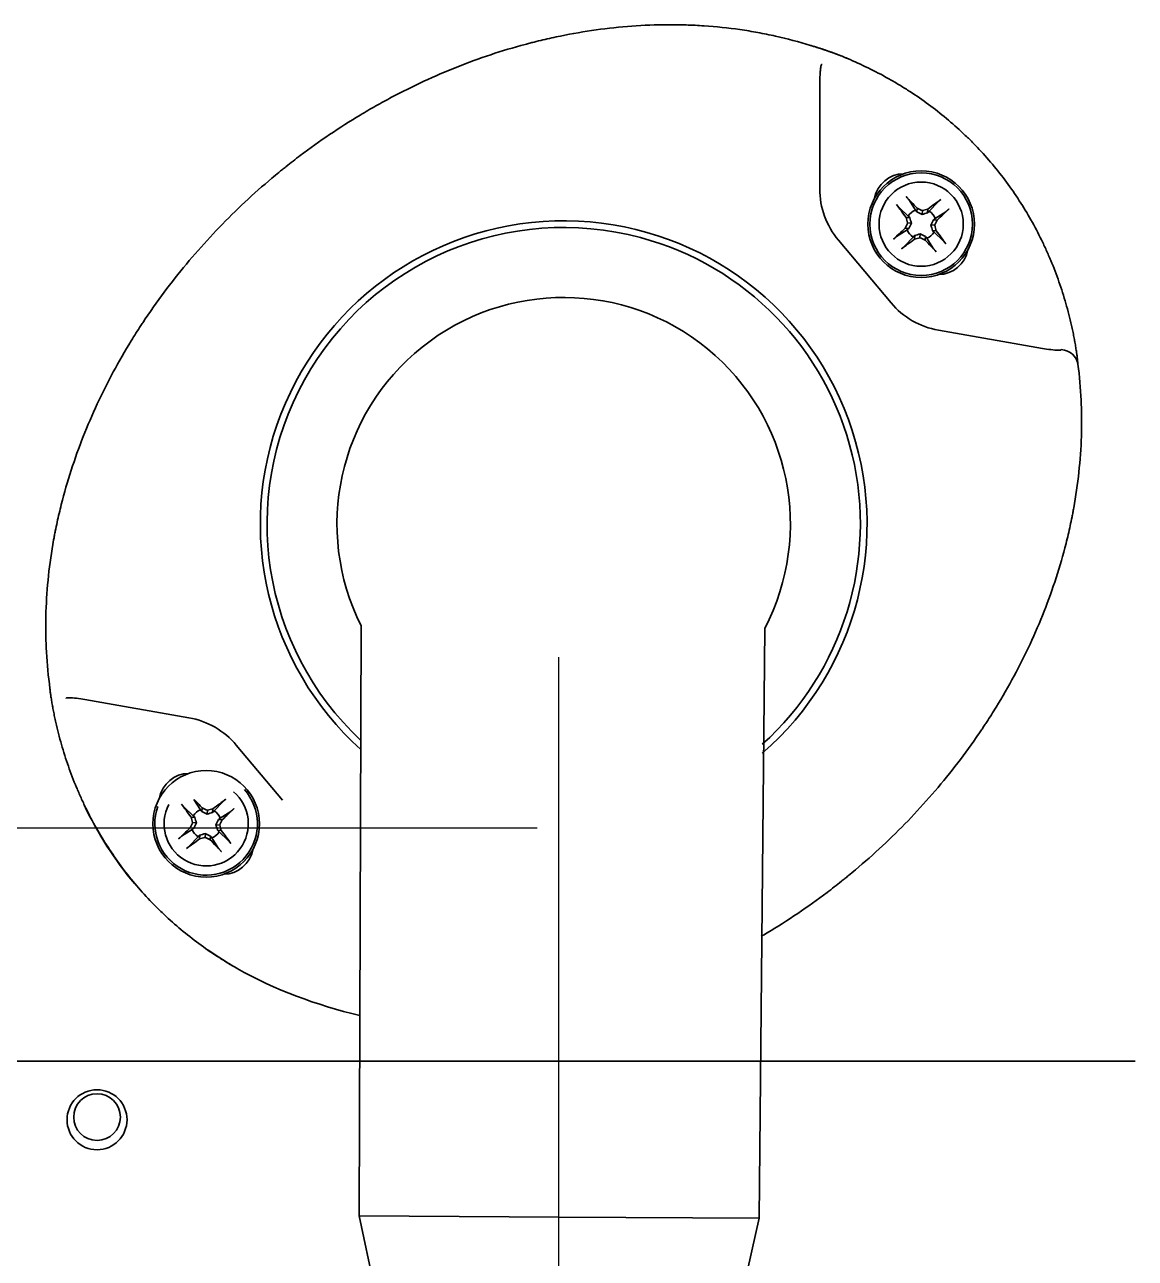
# Model space of a CAD drawing. Header units: inches. Extents: x 786 to 5755, y -850 to 3635.
# Drawn here: x 1516.9 to 1600.2, y 1298 to 1390.6 of the extents above; entities that cross this region are included whole.
import ezdxf

# ---------------------------------------------------------------- set-up
doc = ezdxf.new("R2010")
doc.units = ezdxf.units.IN
doc.layers.add('1', color=7, linetype='Continuous', true_color=0xffffff)
doc.layers.add('ORTHO$15', color=7, linetype='Continuous', true_color=0xffffff)

msp = doc.modelspace()

# ---------------------------------------------------------------- linework, layer by layer
at = {"color": 6}
msp.add_line((1556.935, 1343.132), (1556.935, 1243.132), dxfattribs=at)
at = {"color": 4}
msp.add_line((1455.32, 1330.331), (1555.32, 1330.331), dxfattribs=at)
at = {"layer": '1', "color": 7, "linetype": 'Continuous', "lineweight": 35}
for p, q in [((1583.699, 1376.689), (1583.197, 1377.471)), ((1583.163, 1376.239), (1582.48, 1376.869)), ((1583.809, 1376.553), (1583.832, 1376.818)), ((1584.195, 1376.359), (1584.22, 1376.644)), ((1584.61, 1376.483), (1584.633, 1376.748)), ((1584.742, 1376.598), (1585.372, 1377.281)), ((1585.192, 1376.061), (1585.974, 1376.564)), ((1583.278, 1376.107), (1583.012, 1376.13)), ((1583.401, 1375.693), (1583.116, 1375.717)), ((1584.862, 1375.565), (1585.147, 1375.54)), ((1585.056, 1375.952), (1585.321, 1375.928)), ((1583.071, 1375.196), (1582.289, 1374.694)), ((1583.521, 1374.66), (1582.891, 1373.977)), ((1583.207, 1375.306), (1582.942, 1375.329)), ((1583.653, 1374.775), (1583.63, 1374.509)), ((1584.068, 1374.899), (1584.043, 1374.614)), ((1584.455, 1374.704), (1584.431, 1374.439)), ((1584.986, 1375.15), (1585.251, 1375.127)), ((1585.1, 1375.019), (1585.784, 1374.388)), ((1584.564, 1374.569), (1585.067, 1373.786)), ((1530.076, 1331.694), (1529.584, 1332.459)), ((1531.119, 1331.602), (1531.749, 1332.286)), ((1529.54, 1331.244), (1528.857, 1331.874)), ((1529.654, 1331.112), (1529.389, 1331.135)), ((1530.186, 1331.558), (1530.209, 1331.823)), ((1530.572, 1331.364), (1530.597, 1331.649)), ((1530.987, 1331.488), (1531.01, 1331.753)), ((1531.569, 1331.066), (1532.351, 1331.569)), ((1529.448, 1330.201), (1528.666, 1329.699)), ((1529.584, 1330.311), (1529.319, 1330.334)), ((1529.778, 1330.697), (1529.493, 1330.722)), ((1531.239, 1330.57), (1531.524, 1330.545)), ((1531.433, 1330.957), (1531.698, 1330.933)), ((1529.898, 1329.665), (1529.268, 1328.982)), ((1530.03, 1329.779), (1530.007, 1329.514)), ((1530.445, 1329.903), (1530.42, 1329.618)), ((1530.831, 1329.709), (1530.808, 1329.444)), ((1530.941, 1329.573), (1531.444, 1328.791)), ((1531.363, 1330.155), (1531.628, 1330.132)), ((1531.477, 1330.023), (1532.16, 1329.393)), ((1488.62, 1312.831), (1600.193, 1312.831))]:
    msp.add_line(p, q, dxfattribs=at)
for centre, radius in [((1584.132, 1375.629), 4), ((1584.132, 1375.629), 3.85), ((1584.132, 1375.629), 3.16), ((1522.32, 1308.431), 2.25), ((1522.32, 1308.631), 1.75)]:
    msp.add_circle(centre, radius, dxfattribs=at)
for centre, radius, start, end in [((1584.132, 1375.629), 1.145, 112.20111, 147.79889), ((1584.132, 1375.629), 1.145, 22.20111, 57.79889), ((1584.132, 1375.629), 1.145, 202.20111, 237.79889), ((1584.132, 1375.629), 1.145, 292.20111, 327.79889), ((1530.508, 1330.634), 3.85, 160.25687, 41.74375), ((1530.508, 1330.634), 3.16, 152.48312, 49.5175), ((1530.508, 1330.634), 1.145, 112.20111, 147.79889), ((1530.508, 1330.634), 1.145, 22.20111, 57.79889), ((1530.508, 1330.634), 1.145, 202.20111, 237.79889), ((1530.508, 1330.634), 1.145, 292.20111, 327.79889)]:
    msp.add_arc(centre, radius, start, end, dxfattribs=at)
for centre, major_axis, ratio, start_param, end_param in [((1584.356, 1375.823), (2.446, -2.814), 0.072244, 1.868738, 2.24146), ((1583.945, 1375.859), (2.897, 2.346), 0.072244, 0.900133, 1.272854), ((1583.901, 1375.442), (-2.346, 2.897), 0.072244, 0.900133, 1.272854), ((1584.39, 1376.183), (3.344, -1.559), 0.094201, 1.665412, 1.782277), ((1583.973, 1376.219), (3.563, 0.955), 0.094201, 1.359315, 1.476181), ((1584.326, 1375.405), (-2.814, -2.446), 0.072244, 1.868738, 2.24146), ((1583.577, 1375.887), (1.559, 3.344), 0.094201, 1.665412, 1.782277), ((1583.541, 1375.47), (-0.955, 3.563), 0.094201, 1.359315, 1.476181), ((1584.686, 1375.37), (-1.559, -3.344), 0.094201, 1.665412, 1.782277), ((1584.722, 1375.787), (0.955, -3.563), 0.094201, 1.359315, 1.476181), ((1583.937, 1375.853), (2.814, 2.446), 0.072244, 1.868738, 2.24146), ((1584.29, 1375.038), (-3.563, -0.955), 0.094201, 1.359315, 1.476181), ((1583.873, 1375.074), (-3.344, 1.559), 0.094201, 1.665412, 1.782277), ((1584.362, 1375.815), (2.346, -2.897), 0.072244, 0.900133, 1.272854), ((1584.318, 1375.398), (-2.897, -2.346), 0.072244, 0.900133, 1.272854), ((1583.908, 1375.434), (-2.446, 2.814), 0.072244, 1.868738, 2.24146), ((1530.278, 1330.447), (-2.346, 2.897), 0.072244, 0.900133, 1.272854), ((1530.732, 1330.828), (2.446, -2.814), 0.072244, 1.868738, 2.127366), ((1530.322, 1330.864), (2.897, 2.346), 0.072244, 0.900133, 1.272854), ((1529.918, 1330.475), (-0.955, 3.563), 0.094201, 1.359315, 1.476181), ((1530.767, 1331.188), (3.344, -1.559), 0.094201, 1.665412, 1.782277), ((1530.35, 1331.224), (3.563, 0.955), 0.094201, 1.359315, 1.476181), ((1530.703, 1330.41), (-2.814, -2.446), 0.072244, 1.868738, 2.24146), ((1530.314, 1330.857), (2.814, 2.446), 0.072244, 1.868738, 2.24146), ((1529.954, 1330.892), (1.559, 3.344), 0.094201, 1.665412, 1.782277), ((1531.063, 1330.375), (-1.559, -3.344), 0.094201, 1.665412, 1.782277), ((1531.099, 1330.792), (0.955, -3.563), 0.094201, 1.359315, 1.476181), ((1530.695, 1330.403), (-2.897, -2.346), 0.072244, 0.900133, 1.272854), ((1530.667, 1330.043), (-3.563, -0.955), 0.094201, 1.359315, 1.476181), ((1530.25, 1330.079), (-3.344, 1.559), 0.094201, 1.665412, 1.782277), ((1530.285, 1330.439), (-2.446, 2.814), 0.072244, 1.868738, 2.24146), ((1530.739, 1330.82), (2.346, -2.897), 0.072244, 0.900133, 1.272854)]:
    msp.add_ellipse(centre, major_axis=major_axis, ratio=ratio, start_param=start_param, end_param=end_param, dxfattribs=at)
for points, knots in [([(1582.995, 1377.71), (1583.003, 1377.702), (1583.012, 1377.692), (1583.031, 1377.673), (1583.04, 1377.662), (1583.06, 1377.64), (1583.07, 1377.628), (1583.085, 1377.611), (1583.09, 1377.605), (1583.1, 1377.594), (1583.11, 1377.582), (1583.119, 1377.571), (1583.129, 1377.56), (1583.133, 1377.554), (1583.147, 1377.538), (1583.155, 1377.528), (1583.166, 1377.513), (1583.17, 1377.509), (1583.176, 1377.5), (1583.182, 1377.491), (1583.188, 1377.484), (1583.193, 1377.477), (1583.195, 1377.474), (1583.197, 1377.471)], [0, 0, 0, 0, 0.125, 0.125, 0.25, 0.25, 0.375, 0.375, 0.4375, 0.4375, 0.5, 0.5625, 0.5625, 0.625, 0.625, 0.75, 0.75, 0.8125, 0.8125, 0.875, 0.9375, 0.9375, 1, 1, 1, 1]), ([(1585.372, 1377.281), (1585.377, 1377.286), (1585.383, 1377.292), (1585.393, 1377.302), (1585.397, 1377.305), (1585.405, 1377.313), (1585.414, 1377.321), (1585.423, 1377.329), (1585.433, 1377.338), (1585.438, 1377.343), (1585.454, 1377.356), (1585.465, 1377.366), (1585.483, 1377.38), (1585.488, 1377.385), (1585.5, 1377.395), (1585.512, 1377.404), (1585.524, 1377.414), (1585.536, 1377.423), (1585.542, 1377.428), (1585.559, 1377.441), (1585.571, 1377.45), (1585.592, 1377.467), (1585.603, 1377.474), (1585.613, 1377.481)], [0, 0, 0, 0, 0.125, 0.125, 0.1875, 0.1875, 0.25, 0.3125, 0.3125, 0.375, 0.375, 0.5, 0.5, 0.5625, 0.5625, 0.625, 0.6875, 0.6875, 0.75, 0.75, 0.875, 0.875, 1, 1, 1, 1]), ([(1582.48, 1376.869), (1582.475, 1376.874), (1582.469, 1376.88), (1582.458, 1376.891), (1582.455, 1376.894), (1582.447, 1376.903), (1582.439, 1376.911), (1582.431, 1376.921), (1582.422, 1376.93), (1582.418, 1376.936), (1582.404, 1376.951), (1582.395, 1376.962), (1582.38, 1376.98), (1582.375, 1376.986), (1582.366, 1376.997), (1582.356, 1377.009), (1582.347, 1377.021), (1582.337, 1377.033), (1582.333, 1377.039), (1582.319, 1377.056), (1582.31, 1377.068), (1582.294, 1377.09), (1582.286, 1377.1), (1582.279, 1377.11)], [0, 0, 0, 0, 0.125, 0.125, 0.1875, 0.1875, 0.25, 0.3125, 0.3125, 0.375, 0.375, 0.5, 0.5, 0.5625, 0.5625, 0.625, 0.6875, 0.6875, 0.75, 0.75, 0.875, 0.875, 1, 1, 1, 1]), ([(1584.195, 1376.359), (1584.129, 1376.391), (1584.063, 1376.424), (1583.935, 1376.489), (1583.871, 1376.521), (1583.809, 1376.553)], [0, 0, 0, 0, 0.5, 0.5, 1, 1, 1, 1]), ([(1584.61, 1376.483), (1584.543, 1376.462), (1584.475, 1376.441), (1584.337, 1376.4), (1584.267, 1376.379), (1584.195, 1376.359)], [0, 0, 0, 0, 0.5, 0.5, 1, 1, 1, 1]), ([(1586.213, 1376.766), (1586.205, 1376.757), (1586.195, 1376.748), (1586.175, 1376.73), (1586.165, 1376.72), (1586.143, 1376.7), (1586.131, 1376.69), (1586.114, 1376.675), (1586.108, 1376.67), (1586.097, 1376.66), (1586.085, 1376.65), (1586.074, 1376.641), (1586.063, 1376.632), (1586.057, 1376.627), (1586.041, 1376.614), (1586.031, 1376.606), (1586.016, 1376.594), (1586.012, 1376.591), (1586.003, 1376.584), (1585.994, 1376.578), (1585.987, 1376.573), (1585.98, 1376.568), (1585.977, 1376.566), (1585.974, 1376.564)], [0, 0, 0, 0, 0.125, 0.125, 0.25, 0.25, 0.375, 0.375, 0.4375, 0.4375, 0.5, 0.5625, 0.5625, 0.625, 0.625, 0.75, 0.75, 0.8125, 0.8125, 0.875, 0.9375, 0.9375, 1, 1, 1, 1]), ([(1583.401, 1375.693), (1583.369, 1375.626), (1583.336, 1375.56), (1583.272, 1375.432), (1583.24, 1375.368), (1583.207, 1375.306)], [0, 0, 0, 0, 0.5, 0.5, 1, 1, 1, 1]), ([(1583.278, 1376.107), (1583.298, 1376.04), (1583.319, 1375.972), (1583.36, 1375.834), (1583.381, 1375.764), (1583.401, 1375.693)], [0, 0, 0, 0, 0.5, 0.5, 1, 1, 1, 1]), ([(1584.862, 1375.565), (1584.894, 1375.632), (1584.927, 1375.697), (1584.992, 1375.826), (1585.024, 1375.889), (1585.056, 1375.952)], [0, 0, 0, 0, 0.5, 0.5, 1, 1, 1, 1]), ([(1584.986, 1375.15), (1584.965, 1375.218), (1584.944, 1375.286), (1584.903, 1375.423), (1584.882, 1375.493), (1584.862, 1375.565)], [0, 0, 0, 0, 0.5, 0.5, 1, 1, 1, 1]), ([(1582.05, 1374.492), (1582.058, 1374.5), (1582.068, 1374.509), (1582.088, 1374.528), (1582.099, 1374.538), (1582.121, 1374.557), (1582.132, 1374.567), (1582.149, 1374.582), (1582.155, 1374.587), (1582.166, 1374.597), (1582.178, 1374.607), (1582.189, 1374.617), (1582.2, 1374.626), (1582.206, 1374.63), (1582.222, 1374.644), (1582.232, 1374.652), (1582.247, 1374.663), (1582.252, 1374.667), (1582.26, 1374.673), (1582.269, 1374.68), (1582.276, 1374.685), (1582.283, 1374.69), (1582.286, 1374.692), (1582.289, 1374.694)], [0, 0, 0, 0, 0.125, 0.125, 0.25, 0.25, 0.375, 0.375, 0.4375, 0.4375, 0.5, 0.5625, 0.5625, 0.625, 0.625, 0.75, 0.75, 0.8125, 0.8125, 0.875, 0.9375, 0.9375, 1, 1, 1, 1]), ([(1583.653, 1374.775), (1583.72, 1374.795), (1583.788, 1374.816), (1583.926, 1374.857), (1583.996, 1374.878), (1584.068, 1374.899)], [0, 0, 0, 0, 0.5, 0.5, 1, 1, 1, 1]), ([(1584.068, 1374.899), (1584.135, 1374.866), (1584.2, 1374.833), (1584.328, 1374.769), (1584.392, 1374.737), (1584.455, 1374.704)], [0, 0, 0, 0, 0.5, 0.5, 1, 1, 1, 1]), ([(1582.891, 1373.977), (1582.886, 1373.972), (1582.88, 1373.966), (1582.87, 1373.956), (1582.866, 1373.952), (1582.858, 1373.944), (1582.849, 1373.936), (1582.84, 1373.928), (1582.83, 1373.919), (1582.825, 1373.915), (1582.809, 1373.901), (1582.798, 1373.892), (1582.781, 1373.877), (1582.775, 1373.873), (1582.763, 1373.863), (1582.751, 1373.853), (1582.739, 1373.844), (1582.728, 1373.834), (1582.722, 1373.83), (1582.704, 1373.816), (1582.693, 1373.807), (1582.671, 1373.791), (1582.66, 1373.783), (1582.65, 1373.776)], [0, 0, 0, 0, 0.125, 0.125, 0.1875, 0.1875, 0.25, 0.3125, 0.3125, 0.375, 0.375, 0.5, 0.5, 0.5625, 0.5625, 0.625, 0.6875, 0.6875, 0.75, 0.75, 0.875, 0.875, 1, 1, 1, 1]), ([(1585.269, 1373.547), (1585.26, 1373.556), (1585.251, 1373.565), (1585.233, 1373.585), (1585.223, 1373.596), (1585.203, 1373.618), (1585.193, 1373.629), (1585.178, 1373.646), (1585.173, 1373.652), (1585.163, 1373.664), (1585.153, 1373.675), (1585.144, 1373.686), (1585.134, 1373.698), (1585.13, 1373.703), (1585.117, 1373.719), (1585.108, 1373.73), (1585.097, 1373.744), (1585.094, 1373.749), (1585.087, 1373.758), (1585.081, 1373.766), (1585.075, 1373.773), (1585.071, 1373.78), (1585.069, 1373.783), (1585.067, 1373.786)], [0, 0, 0, 0, 0.125, 0.125, 0.25, 0.25, 0.375, 0.375, 0.4375, 0.4375, 0.5, 0.5625, 0.5625, 0.625, 0.625, 0.75, 0.75, 0.8125, 0.8125, 0.875, 0.9375, 0.9375, 1, 1, 1, 1]), ([(1585.784, 1374.388), (1585.789, 1374.383), (1585.795, 1374.377), (1585.805, 1374.367), (1585.808, 1374.363), (1585.816, 1374.355), (1585.824, 1374.346), (1585.832, 1374.337), (1585.841, 1374.327), (1585.845, 1374.322), (1585.859, 1374.306), (1585.869, 1374.295), (1585.883, 1374.278), (1585.888, 1374.272), (1585.897, 1374.26), (1585.907, 1374.248), (1585.917, 1374.236), (1585.926, 1374.225), (1585.931, 1374.219), (1585.944, 1374.201), (1585.953, 1374.19), (1585.97, 1374.168), (1585.977, 1374.157), (1585.984, 1374.147)], [0, 0, 0, 0, 0.125, 0.125, 0.1875, 0.1875, 0.25, 0.3125, 0.3125, 0.375, 0.375, 0.5, 0.5, 0.5625, 0.5625, 0.625, 0.6875, 0.6875, 0.75, 0.75, 0.875, 0.875, 1, 1, 1, 1]), ([(1528.857, 1331.874), (1528.851, 1331.879), (1528.846, 1331.885), (1528.835, 1331.895), (1528.832, 1331.899), (1528.824, 1331.907), (1528.816, 1331.916), (1528.808, 1331.925), (1528.799, 1331.935), (1528.795, 1331.94), (1528.781, 1331.956), (1528.772, 1331.967), (1528.757, 1331.985), (1528.752, 1331.99), (1528.743, 1332.002), (1528.733, 1332.014), (1528.724, 1332.026), (1528.714, 1332.038), (1528.71, 1332.044), (1528.696, 1332.061), (1528.687, 1332.073), (1528.671, 1332.094), (1528.663, 1332.105), (1528.656, 1332.115)], [0, 0, 0, 0, 0.125, 0.125, 0.1875, 0.1875, 0.25, 0.3125, 0.3125, 0.375, 0.375, 0.5, 0.5, 0.5625, 0.5625, 0.625, 0.6875, 0.6875, 0.75, 0.75, 0.875, 0.875, 1, 1, 1, 1]), ([(1531.749, 1332.286), (1531.754, 1332.291), (1531.76, 1332.297), (1531.77, 1332.307), (1531.774, 1332.31), (1531.782, 1332.318), (1531.791, 1332.326), (1531.8, 1332.334), (1531.81, 1332.343), (1531.815, 1332.347), (1531.831, 1332.361), (1531.842, 1332.371), (1531.859, 1332.385), (1531.865, 1332.39), (1531.877, 1332.399), (1531.889, 1332.409), (1531.901, 1332.418), (1531.913, 1332.428), (1531.919, 1332.433), (1531.936, 1332.446), (1531.947, 1332.455), (1531.969, 1332.471), (1531.98, 1332.479), (1531.99, 1332.486)], [0, 0, 0, 0, 0.125, 0.125, 0.1875, 0.1875, 0.25, 0.3125, 0.3125, 0.375, 0.375, 0.5, 0.5, 0.5625, 0.5625, 0.625, 0.6875, 0.6875, 0.75, 0.75, 0.875, 0.875, 1, 1, 1, 1]), ([(1529.654, 1331.112), (1529.675, 1331.045), (1529.696, 1330.977), (1529.737, 1330.839), (1529.758, 1330.769), (1529.778, 1330.697)], [0, 0, 0, 0, 0.5, 0.5, 1, 1, 1, 1]), ([(1530.572, 1331.364), (1530.505, 1331.396), (1530.44, 1331.429), (1530.312, 1331.493), (1530.248, 1331.526), (1530.186, 1331.558)], [0, 0, 0, 0, 0.5, 0.5, 1, 1, 1, 1]), ([(1530.987, 1331.488), (1530.92, 1331.467), (1530.852, 1331.446), (1530.714, 1331.405), (1530.644, 1331.384), (1530.572, 1331.364)], [0, 0, 0, 0, 0.5, 0.5, 1, 1, 1, 1]), ([(1532.59, 1331.771), (1532.582, 1331.762), (1532.572, 1331.753), (1532.552, 1331.735), (1532.542, 1331.725), (1532.52, 1331.705), (1532.508, 1331.695), (1532.491, 1331.68), (1532.485, 1331.675), (1532.474, 1331.665), (1532.462, 1331.655), (1532.451, 1331.646), (1532.44, 1331.636), (1532.434, 1331.632), (1532.418, 1331.619), (1532.408, 1331.61), (1532.393, 1331.599), (1532.388, 1331.596), (1532.38, 1331.589), (1532.371, 1331.583), (1532.364, 1331.577), (1532.357, 1331.573), (1532.354, 1331.57), (1532.351, 1331.569)], [0, 0, 0, 0, 0.125, 0.125, 0.25, 0.25, 0.375, 0.375, 0.4375, 0.4375, 0.5, 0.5625, 0.5625, 0.625, 0.625, 0.75, 0.75, 0.8125, 0.8125, 0.875, 0.9375, 0.9375, 1, 1, 1, 1]), ([(1529.778, 1330.697), (1529.746, 1330.631), (1529.713, 1330.565), (1529.649, 1330.437), (1529.616, 1330.373), (1529.584, 1330.311)], [0, 0, 0, 0, 0.5, 0.5, 1, 1, 1, 1]), ([(1531.239, 1330.57), (1531.271, 1330.637), (1531.304, 1330.702), (1531.368, 1330.83), (1531.401, 1330.894), (1531.433, 1330.957)], [0, 0, 0, 0, 0.5, 0.5, 1, 1, 1, 1]), ([(1531.363, 1330.155), (1531.342, 1330.222), (1531.321, 1330.29), (1531.28, 1330.428), (1531.259, 1330.498), (1531.239, 1330.57)], [0, 0, 0, 0, 0.5, 0.5, 1, 1, 1, 1]), ([(1528.427, 1329.497), (1528.435, 1329.505), (1528.445, 1329.514), (1528.465, 1329.533), (1528.475, 1329.542), (1528.497, 1329.562), (1528.509, 1329.572), (1528.526, 1329.587), (1528.532, 1329.592), (1528.543, 1329.602), (1528.555, 1329.612), (1528.566, 1329.621), (1528.577, 1329.631), (1528.583, 1329.635), (1528.599, 1329.648), (1528.609, 1329.657), (1528.624, 1329.668), (1528.629, 1329.672), (1528.637, 1329.678), (1528.646, 1329.684), (1528.653, 1329.69), (1528.66, 1329.694), (1528.663, 1329.697), (1528.666, 1329.699)], [0, 0, 0, 0, 0.125, 0.125, 0.25, 0.25, 0.375, 0.375, 0.4375, 0.4375, 0.5, 0.5625, 0.5625, 0.625, 0.625, 0.75, 0.75, 0.8125, 0.8125, 0.875, 0.9375, 0.9375, 1, 1, 1, 1]), ([(1530.03, 1329.779), (1530.097, 1329.8), (1530.165, 1329.821), (1530.303, 1329.862), (1530.373, 1329.883), (1530.445, 1329.903)], [0, 0, 0, 0, 0.5, 0.5, 1, 1, 1, 1]), ([(1530.445, 1329.903), (1530.511, 1329.871), (1530.577, 1329.838), (1530.705, 1329.774), (1530.769, 1329.741), (1530.831, 1329.709)], [0, 0, 0, 0, 0.5, 0.5, 1, 1, 1, 1]), ([(1532.16, 1329.393), (1532.166, 1329.388), (1532.171, 1329.382), (1532.182, 1329.372), (1532.185, 1329.368), (1532.193, 1329.36), (1532.201, 1329.351), (1532.209, 1329.342), (1532.218, 1329.332), (1532.222, 1329.327), (1532.236, 1329.311), (1532.245, 1329.3), (1532.26, 1329.283), (1532.265, 1329.277), (1532.274, 1329.265), (1532.284, 1329.253), (1532.293, 1329.241), (1532.303, 1329.229), (1532.307, 1329.224), (1532.321, 1329.206), (1532.33, 1329.195), (1532.346, 1329.173), (1532.354, 1329.162), (1532.361, 1329.152)], [0, 0, 0, 0, 0.125, 0.125, 0.1875, 0.1875, 0.25, 0.3125, 0.3125, 0.375, 0.375, 0.5, 0.5, 0.5625, 0.5625, 0.625, 0.6875, 0.6875, 0.75, 0.75, 0.875, 0.875, 1, 1, 1, 1]), ([(1529.268, 1328.982), (1529.263, 1328.977), (1529.257, 1328.971), (1529.247, 1328.96), (1529.243, 1328.957), (1529.235, 1328.949), (1529.226, 1328.941), (1529.217, 1328.933), (1529.207, 1328.924), (1529.202, 1328.92), (1529.186, 1328.906), (1529.175, 1328.897), (1529.158, 1328.882), (1529.152, 1328.877), (1529.14, 1328.868), (1529.128, 1328.858), (1529.116, 1328.849), (1529.104, 1328.839), (1529.098, 1328.835), (1529.081, 1328.821), (1529.07, 1328.812), (1529.048, 1328.796), (1529.037, 1328.788), (1529.027, 1328.781)], [0, 0, 0, 0, 0.125, 0.125, 0.1875, 0.1875, 0.25, 0.3125, 0.3125, 0.375, 0.375, 0.5, 0.5, 0.5625, 0.5625, 0.625, 0.6875, 0.6875, 0.75, 0.75, 0.875, 0.875, 1, 1, 1, 1]), ([(1531.645, 1328.552), (1531.637, 1328.56), (1531.628, 1328.57), (1531.609, 1328.59), (1531.6, 1328.6), (1531.58, 1328.622), (1531.57, 1328.634), (1531.555, 1328.651), (1531.55, 1328.657), (1531.54, 1328.668), (1531.53, 1328.68), (1531.521, 1328.691), (1531.511, 1328.702), (1531.507, 1328.708), (1531.494, 1328.724), (1531.485, 1328.734), (1531.474, 1328.749), (1531.471, 1328.754), (1531.464, 1328.762), (1531.458, 1328.771), (1531.452, 1328.778), (1531.448, 1328.785), (1531.445, 1328.788), (1531.444, 1328.791)], [0, 0, 0, 0, 0.125, 0.125, 0.25, 0.25, 0.375, 0.375, 0.4375, 0.4375, 0.5, 0.5625, 0.5625, 0.625, 0.625, 0.75, 0.75, 0.8125, 0.8125, 0.875, 0.9375, 0.9375, 1, 1, 1, 1])]:
    msp.add_open_spline(points, degree=3, knots=knots, dxfattribs=at)
for points in [[(1583.809, 1376.553), (1583.772, 1376.598), (1583.735, 1376.644), (1583.699, 1376.689)], [(1584.742, 1376.598), (1584.698, 1376.559), (1584.654, 1376.521), (1584.61, 1376.483)], [(1583.163, 1376.239), (1583.201, 1376.195), (1583.239, 1376.151), (1583.278, 1376.107)], [(1585.056, 1375.952), (1585.101, 1375.988), (1585.146, 1376.025), (1585.192, 1376.061)], [(1583.207, 1375.306), (1583.162, 1375.269), (1583.117, 1375.233), (1583.071, 1375.196)], [(1583.521, 1374.66), (1583.565, 1374.698), (1583.609, 1374.736), (1583.653, 1374.775)], [(1584.455, 1374.704), (1584.491, 1374.659), (1584.528, 1374.614), (1584.564, 1374.569)], [(1585.1, 1375.019), (1585.062, 1375.062), (1585.024, 1375.106), (1584.986, 1375.15)], [(1529.54, 1331.244), (1529.578, 1331.2), (1529.616, 1331.156), (1529.654, 1331.112)], [(1530.186, 1331.558), (1530.149, 1331.603), (1530.112, 1331.648), (1530.076, 1331.694)], [(1531.119, 1331.602), (1531.075, 1331.564), (1531.031, 1331.526), (1530.987, 1331.488)], [(1529.584, 1330.311), (1529.539, 1330.274), (1529.494, 1330.237), (1529.448, 1330.201)], [(1531.433, 1330.957), (1531.478, 1330.993), (1531.523, 1331.03), (1531.569, 1331.066)], [(1529.898, 1329.665), (1529.942, 1329.703), (1529.986, 1329.741), (1530.03, 1329.779)], [(1530.831, 1329.709), (1530.868, 1329.664), (1530.905, 1329.619), (1530.941, 1329.573)], [(1531.477, 1330.023), (1531.439, 1330.067), (1531.401, 1330.111), (1531.363, 1330.155)]]:
    msp.add_open_spline(points, degree=3, dxfattribs=at)
at = {"layer": 'ORTHO$15', "color": 7, "linetype": 'Continuous', "lineweight": 35, "extrusion": (0, 1, 0)}
for p, q in [((1576.522, 1378.284), (1576.522, 1386.21)), ((1581.871, 1369.726), (1577.926, 1374.428)), ((1593.231, 1366.298), (1585.425, 1367.674)), ((1521.409, 1339.965), (1529.215, 1338.588)), ((1532.769, 1336.536), (1536.237, 1332.403)), ((1525.146, 1326.134), (1525.16, 1326.146))]:
    msp.add_line(p, q, dxfattribs=at)
at = {"layer": 'ORTHO$15', "color": 7, "linetype": 'Continuous', "lineweight": 35, "extrusion": (-0.252612, 0.967568, 0)}
for p, q in [((1542.136, 1345.485), (1541.987, 1301.229)), ((1571.986, 1301.036), (1572.404, 1345.291)), ((1541.987, 1301.229), (1543.685, 1293.217)), ((1541.987, 1301.229), (1556.986, 1301.132)), ((1556.986, 1301.132), (1571.986, 1301.036)), ((1570.185, 1293.047), (1571.986, 1301.036))]:
    msp.add_line(p, q, dxfattribs=at)
at = {"layer": 'ORTHO$15', "color": 7, "linetype": 'Continuous', "lineweight": 35}
for centre in [(1584.132, 1375.629), (1530.508, 1330.634)]:
    msp.add_circle(centre, 4, dxfattribs=at)
for centre, radius, start, end in [((1582.846, 1377.161), 2.25, 90.43094, 169.56906), ((1557.32, 1353.131), 22.75, 310.88175, 228.02593), ((1557.32, 1353.131), 22.25, 75, 226.86495), ((1557.32, 1353.131), 22.25, 312.02088, 75), ((1585.417, 1374.097), 2.25, 270.43094, 349.56906), ((1557.32, 1353.131), 17, 332.53712, 206.72719), ((1529.223, 1332.166), 2.25, 90.43094, 169.56906), ((1531.794, 1329.101), 2.25, 270.43094, 349.56906)]:
    msp.add_arc(centre, radius, start, end, dxfattribs=at)
at = {"layer": 'ORTHO$15', "color": 7, "linetype": 'Continuous', "lineweight": 35, "extrusion": (0, 0, -1)}
for centre, major_axis, start_param, end_param in [((1582.523, 1378.284), (5.639, 2.052), 2.792582, 3.490603), ((1586.467, 1373.583), (3, 5.197), 2.792582, 3.490603), ((1528.173, 1332.679), (3, 5.197), 5.934175, 6.632196)]:
    msp.add_ellipse(centre, major_axis=major_axis, ratio=0.999914, start_param=start_param, end_param=end_param, dxfattribs=at)
at = {"layer": 'ORTHO$15', "color": 7, "linetype": 'Continuous', "lineweight": 35}
msp.add_ellipse((1594.407, 1364.928), major_axis=(1.493, 0.145), ratio=0.873809, start_param=0.035848, end_param=1.332032, dxfattribs=at)
for points, knots in [([(1575.826, 1389.037), (1574.957, 1389.309), (1574.083, 1389.541), (1572.762, 1389.837), (1572.321, 1389.927), (1571.435, 1390.089), (1570.99, 1390.162), (1569.653, 1390.354), (1568.756, 1390.448), (1567.403, 1390.54), (1566.951, 1390.562), (1566.383, 1390.58), (1566.27, 1390.583), (1566.043, 1390.588), (1565.702, 1390.595), (1565.363, 1390.596), (1564.231, 1390.591), (1563.329, 1390.555), (1561.534, 1390.423), (1560.639, 1390.327), (1558.857, 1390.078), (1557.969, 1389.925), (1556.643, 1389.654), (1556.201, 1389.557), (1555.54, 1389.4), (1555.32, 1389.347), (1554.99, 1389.264), (1554.88, 1389.235), (1554.661, 1389.178), (1553.675, 1388.918), (1552.702, 1388.625), (1550.992, 1388.057), (1550.148, 1387.749), (1548.478, 1387.086), (1547.653, 1386.73), (1546.022, 1385.974), (1545.216, 1385.574), (1544.021, 1384.939), (1543.625, 1384.722), (1543.034, 1384.387), (1542.838, 1384.275), (1542.446, 1384.046), (1542.251, 1383.931), (1541.28, 1383.346), (1540.518, 1382.859), (1539.019, 1381.846), (1538.283, 1381.32), (1537.2, 1380.502), (1536.842, 1380.224), (1536.399, 1379.871), (1536.311, 1379.8), (1536.135, 1379.657), (1536.047, 1379.586), (1535.784, 1379.37), (1535.609, 1379.226), (1534.744, 1378.497), (1534.07, 1377.898), (1532.756, 1376.669), (1531.478, 1375.408), (1530.269, 1374.084), (1529.094, 1372.729), (1528.524, 1372.035), (1527.42, 1370.616), (1526.886, 1369.89), (1526.242, 1368.962), (1526.051, 1368.682), (1525.862, 1368.399), (1525.737, 1368.211), (1525.674, 1368.116), (1525.364, 1367.641), (1525.122, 1367.259), (1524.414, 1366.106), (1523.966, 1365.326), (1523.119, 1363.749), (1522.719, 1362.95), (1521.968, 1361.332), (1521.616, 1360.514), (1520.964, 1358.856), (1520.662, 1358.016), (1520.112, 1356.316), (1519.863, 1355.455), (1519.532, 1354.147), (1519.428, 1353.708), (1519.284, 1353.045), (1519.238, 1352.823), (1519.171, 1352.489), (1519.15, 1352.377), (1519.107, 1352.154), (1519.087, 1352.042), (1518.905, 1351.036), (1518.776, 1350.14), (1518.584, 1348.347), (1518.521, 1347.449), (1518.478, 1346.1), (1518.472, 1345.651), (1518.478, 1344.75), (1518.49, 1344.3), (1518.552, 1342.948), (1518.629, 1342.046), (1518.746, 1341.142)], [0, 0, 0, 0, 0.03125, 0.03125, 0.046875, 0.046875, 0.0625, 0.0625, 0.09375, 0.09375, 0.109375, 0.109375, 0.113281, 0.113281, 0.117188, 0.125, 0.125, 0.15625, 0.15625, 0.1875, 0.1875, 0.21875, 0.21875, 0.234375, 0.234375, 0.242188, 0.242188, 0.246094, 0.246094, 0.25, 0.28125, 0.28125, 0.3125, 0.3125, 0.34375, 0.34375, 0.375, 0.375, 0.390625, 0.390625, 0.398438, 0.398438, 0.40625, 0.40625, 0.4375, 0.4375, 0.46875, 0.46875, 0.484375, 0.484375, 0.488281, 0.488281, 0.492188, 0.492188, 0.5, 0.5, 0.53125, 0.53125, 0.5625, 0.59375, 0.59375, 0.625, 0.625, 0.65625, 0.65625, 0.664063, 0.667969, 0.667969, 0.671875, 0.671875, 0.6875, 0.6875, 0.71875, 0.71875, 0.75, 0.75, 0.78125, 0.78125, 0.8125, 0.8125, 0.84375, 0.84375, 0.859375, 0.859375, 0.867188, 0.867188, 0.871094, 0.871094, 0.875, 0.875, 0.90625, 0.90625, 0.9375, 0.9375, 0.953125, 0.953125, 0.96875, 0.96875, 1, 1, 1, 1]), ([(1575.826, 1389.037), (1575.861, 1389.027), (1575.899, 1389.016), (1575.979, 1388.993), (1576.021, 1388.981), (1576.151, 1388.942), (1576.246, 1388.913), (1576.374, 1388.873), (1576.4, 1388.865), (1576.453, 1388.848), (1576.479, 1388.84), (1576.561, 1388.814), (1576.616, 1388.796), (1576.786, 1388.74), (1576.904, 1388.7), (1577.087, 1388.637), (1577.149, 1388.615), (1577.243, 1388.581), (1577.275, 1388.57), (1577.339, 1388.547), (1577.371, 1388.535), (1577.533, 1388.476), (1577.664, 1388.428), (1577.928, 1388.327), (1578.061, 1388.275), (1578.263, 1388.194), (1578.331, 1388.166), (1578.467, 1388.111), (1578.535, 1388.083), (1578.602, 1388.054)], [0, 0, 0, 0, 0.0625, 0.0625, 0.125, 0.125, 0.25, 0.25, 0.28125, 0.28125, 0.3125, 0.3125, 0.375, 0.375, 0.5, 0.5, 0.5625, 0.5625, 0.59375, 0.59375, 0.625, 0.625, 0.75, 0.75, 0.875, 0.875, 0.9375, 0.9375, 1, 1, 1, 1]), ([(1578.602, 1388.054), (1578.06, 1388.282), (1577.513, 1388.489), (1576.676, 1388.779), (1576.357, 1388.88), (1576.1, 1388.958)], [0, 0, 0, 0, 0.582157, 0.582157, 1, 1, 1, 1]), ([(1576.614, 1387.462), (1576.617, 1387.483), (1576.621, 1387.504), (1576.628, 1387.533), (1576.631, 1387.542), (1576.637, 1387.56), (1576.64, 1387.568), (1576.647, 1387.582), (1576.651, 1387.589), (1576.657, 1387.597), (1576.659, 1387.6), (1576.664, 1387.604), (1576.666, 1387.606), (1576.674, 1387.61), (1576.679, 1387.611), (1576.687, 1387.611), (1576.689, 1387.61), (1576.695, 1387.609), (1576.697, 1387.607), (1576.7, 1387.606)], [0, 0, 0, 0, 0.25, 0.25, 0.375, 0.375, 0.5, 0.5, 0.625, 0.625, 0.6875, 0.6875, 0.75, 0.75, 0.875, 0.875, 0.9375, 0.9375, 1, 1, 1, 1]), ([(1578.602, 1388.054), (1579.126, 1387.835), (1579.642, 1387.601), (1580.66, 1387.104), (1581.161, 1386.842), (1581.902, 1386.427), (1582.27, 1386.214), (1582.633, 1385.992), (1582.875, 1385.843), (1582.995, 1385.767), (1583.592, 1385.385), (1584.527, 1384.747), (1585.421, 1384.056), (1586.294, 1383.339), (1586.72, 1382.967), (1587.238, 1382.485), (1587.341, 1382.388), (1587.546, 1382.192), (1587.648, 1382.093), (1587.951, 1381.794), (1588.15, 1381.591), (1588.737, 1380.975), (1589.115, 1380.552), (1589.48, 1380.117)], [0, 0, 0, 0, 0.125, 0.125, 0.25, 0.25, 0.3125, 0.34375, 0.34375, 0.375, 0.375, 0.5, 0.625, 0.625, 0.75, 0.75, 0.78125, 0.78125, 0.8125, 0.8125, 0.875, 0.875, 1, 1, 1, 1]), ([(1576.522, 1386.21), (1576.524, 1386.421), (1576.531, 1386.631), (1576.553, 1386.944), (1576.562, 1387.048), (1576.585, 1387.256), (1576.598, 1387.359), (1576.614, 1387.462)], [0, 0, 0, 0, 0.5, 0.5, 0.75, 0.75, 1, 1, 1, 1]), ([(1589.48, 1380.117), (1589.846, 1379.681), (1590.196, 1379.235), (1590.867, 1378.326), (1591.508, 1377.398), (1592.383, 1375.952), (1592.909, 1374.952), (1593.282, 1374.189), (1593.402, 1373.932), (1593.578, 1373.544), (1593.636, 1373.414), (1593.749, 1373.153), (1594.027, 1372.5), (1594.281, 1371.837), (1594.562, 1371.034), (1594.652, 1370.764), (1594.824, 1370.223), (1594.907, 1369.95), (1595.142, 1369.131), (1595.283, 1368.58), (1595.408, 1368.026)], [0, 0, 0, 0, 0.125, 0.125, 0.25, 0.375, 0.5, 0.5, 0.5625, 0.5625, 0.59375, 0.59375, 0.625, 0.75, 0.75, 0.8125, 0.8125, 0.875, 0.875, 1, 1, 1, 1]), ([(1595.408, 1368.026), (1595.424, 1367.954), (1595.44, 1367.882), (1595.472, 1367.739), (1595.487, 1367.668), (1595.531, 1367.455), (1595.559, 1367.315), (1595.6, 1367.106), (1595.613, 1367.037), (1595.632, 1366.933), (1595.638, 1366.899), (1595.65, 1366.83), (1595.656, 1366.796), (1595.686, 1366.627), (1595.708, 1366.495), (1595.749, 1366.241), (1595.768, 1366.118), (1595.789, 1365.97), (1595.794, 1365.94), (1595.802, 1365.882), (1595.806, 1365.853), (1595.817, 1365.769), (1595.825, 1365.714), (1595.845, 1365.556), (1595.857, 1365.457), (1595.878, 1365.277), (1595.887, 1365.194), (1595.894, 1365.12)], [0, 0, 0, 0, 0.0625, 0.0625, 0.125, 0.125, 0.25, 0.25, 0.3125, 0.3125, 0.34375, 0.34375, 0.375, 0.375, 0.5, 0.5, 0.625, 0.625, 0.65625, 0.65625, 0.6875, 0.6875, 0.75, 0.75, 0.875, 0.875, 1, 1, 1, 1]), ([(1594.48, 1366.17), (1594.271, 1366.175), (1594.063, 1366.19), (1593.647, 1366.233), (1593.439, 1366.262), (1593.231, 1366.298)], [0, 0, 0, 0, 0.5, 0.5, 1, 1, 1, 1]), ([(1594.636, 1366.23), (1594.638, 1366.224), (1594.639, 1366.219), (1594.638, 1366.211), (1594.637, 1366.209), (1594.635, 1366.204), (1594.634, 1366.201), (1594.628, 1366.195), (1594.623, 1366.191), (1594.611, 1366.185), (1594.604, 1366.182), (1594.588, 1366.178), (1594.58, 1366.176), (1594.561, 1366.173), (1594.552, 1366.172), (1594.522, 1366.17), (1594.501, 1366.17), (1594.48, 1366.17)], [0, 0, 0, 0, 0.125, 0.125, 0.1875, 0.1875, 0.25, 0.25, 0.375, 0.375, 0.5, 0.5, 0.625, 0.625, 0.75, 0.75, 1, 1, 1, 1]), ([(1572.122, 1322.174), (1572.276, 1322.265), (1572.43, 1322.356), (1573.36, 1322.916), (1574.123, 1323.403), (1575.621, 1324.416), (1576.357, 1324.942), (1577.44, 1325.76), (1577.798, 1326.038), (1578.241, 1326.391), (1578.329, 1326.462), (1578.506, 1326.605), (1578.594, 1326.676), (1578.856, 1326.892), (1579.031, 1327.037), (1579.896, 1327.765), (1580.57, 1328.364), (1581.884, 1329.593), (1583.162, 1330.854), (1584.372, 1332.178), (1585.546, 1333.534), (1586.116, 1334.227), (1587.22, 1335.646), (1587.754, 1336.372), (1588.398, 1337.3), (1588.589, 1337.58), (1588.778, 1337.863), (1588.904, 1338.052), (1588.966, 1338.146), (1589.276, 1338.621), (1589.518, 1339.003), (1590.226, 1340.157), (1590.674, 1340.936), (1591.521, 1342.514), (1591.921, 1343.312), (1592.672, 1344.93), (1593.024, 1345.749), (1593.676, 1347.407), (1593.978, 1348.246), (1594.528, 1349.946), (1594.777, 1350.807), (1595.109, 1352.115), (1595.212, 1352.554), (1595.356, 1353.218), (1595.402, 1353.439), (1595.469, 1353.773), (1595.49, 1353.885), (1595.533, 1354.108), (1595.554, 1354.22), (1595.735, 1355.226), (1595.864, 1356.122), (1596.056, 1357.916), (1596.119, 1358.813), (1596.162, 1360.162), (1596.168, 1360.612), (1596.162, 1361.512), (1596.15, 1361.962), (1596.088, 1363.314), (1596.011, 1364.217), (1595.894, 1365.12)], [0.1543598, 0.1543598, 0.1543598, 0.1543598, 0.1630509, 0.1630509, 0.2071009, 0.2071009, 0.2511508, 0.2511508, 0.2731758, 0.2731758, 0.278682, 0.278682, 0.2841883, 0.2841883, 0.2952008, 0.2952008, 0.3392507, 0.3392507, 0.3833007, 0.4273506, 0.4273506, 0.4714006, 0.4714006, 0.5154505, 0.5154505, 0.526463, 0.5319693, 0.5319693, 0.5374755, 0.5374755, 0.5595005, 0.5595005, 0.6035504, 0.6035504, 0.6476004, 0.6476004, 0.6916503, 0.6916503, 0.7357003, 0.7357003, 0.7797502, 0.7797502, 0.8017752, 0.8017752, 0.8127877, 0.8127877, 0.8182939, 0.8182939, 0.8238002, 0.8238002, 0.8678501, 0.8678501, 0.9119001, 0.9119001, 0.9339251, 0.9339251, 0.95595, 0.95595, 1, 1, 1, 1]), ([(1519.232, 1338.237), (1519.216, 1338.308), (1519.2, 1338.38), (1519.169, 1338.523), (1519.153, 1338.594), (1519.109, 1338.807), (1519.081, 1338.947), (1519.04, 1339.156), (1519.027, 1339.225), (1519.008, 1339.329), (1519.002, 1339.363), (1518.99, 1339.432), (1518.984, 1339.466), (1518.954, 1339.636), (1518.932, 1339.767), (1518.891, 1340.021), (1518.872, 1340.144), (1518.851, 1340.293), (1518.847, 1340.322), (1518.838, 1340.38), (1518.834, 1340.409), (1518.823, 1340.494), (1518.815, 1340.548), (1518.795, 1340.707), (1518.783, 1340.805), (1518.762, 1340.985), (1518.753, 1341.068), (1518.746, 1341.142)], [0, 0, 0, 0, 0.0625, 0.0625, 0.125, 0.125, 0.25, 0.25, 0.3125, 0.3125, 0.34375, 0.34375, 0.375, 0.375, 0.5, 0.5, 0.625, 0.625, 0.65625, 0.65625, 0.6875, 0.6875, 0.75, 0.75, 0.875, 0.875, 1, 1, 1, 1]), ([(1520.004, 1340.032), (1520.002, 1340.038), (1520.001, 1340.043), (1520.002, 1340.051), (1520.003, 1340.054), (1520.005, 1340.059), (1520.006, 1340.061), (1520.012, 1340.067), (1520.017, 1340.071), (1520.029, 1340.078), (1520.036, 1340.08), (1520.052, 1340.085), (1520.06, 1340.086), (1520.079, 1340.089), (1520.088, 1340.09), (1520.118, 1340.092), (1520.139, 1340.092), (1520.16, 1340.092)], [0, 0, 0, 0, 0.125, 0.125, 0.1875, 0.1875, 0.25, 0.25, 0.375, 0.375, 0.5, 0.5, 0.625, 0.625, 0.75, 0.75, 1, 1, 1, 1]), ([(1520.16, 1340.092), (1520.369, 1340.087), (1520.577, 1340.073), (1520.993, 1340.029), (1521.201, 1340), (1521.409, 1339.965)], [0, 0, 0, 0, 0.5, 0.5, 1, 1, 1, 1]), ([(1525.16, 1326.146), (1524.794, 1326.581), (1524.444, 1327.027), (1523.773, 1327.936), (1523.132, 1328.864), (1522.257, 1330.31), (1521.731, 1331.31), (1521.358, 1332.073), (1521.238, 1332.33), (1521.062, 1332.718), (1521.004, 1332.848), (1520.891, 1333.109), (1520.613, 1333.762), (1520.359, 1334.425), (1520.078, 1335.229), (1519.988, 1335.498), (1519.816, 1336.04), (1519.734, 1336.312), (1519.498, 1337.131), (1519.357, 1337.682), (1519.232, 1338.237)], [0, 0, 0, 0, 0.125, 0.125, 0.25, 0.375, 0.5, 0.5, 0.5625, 0.5625, 0.59375, 0.59375, 0.625, 0.75, 0.75, 0.8125, 0.8125, 0.875, 0.875, 1, 1, 1, 1]), ([(1542.037, 1316.253), (1538.766, 1317.037), (1535.675, 1318.168), (1532.834, 1319.782), (1532.638, 1319.893), (1532.321, 1320.079), (1532.007, 1320.27), (1531.766, 1320.419), (1531.645, 1320.495), (1531.048, 1320.877), (1530.113, 1321.515), (1529.219, 1322.206), (1528.346, 1322.923), (1527.921, 1323.295), (1527.402, 1323.777), (1527.299, 1323.874), (1527.094, 1324.07), (1526.992, 1324.169), (1526.689, 1324.468), (1526.49, 1324.671), (1525.903, 1325.288), (1525.525, 1325.711), (1525.16, 1326.146)], [-0.978, -0.978, -0.978, -0.978, 0, 0, 0, 0.06752, 0.109905, 0.109905, 0.152291, 0.152291, 0.321833, 0.491375, 0.491375, 0.660916, 0.660916, 0.703302, 0.703302, 0.745687, 0.745687, 0.830458, 0.830458, 1, 1, 1, 1])]:
    msp.add_open_spline(points, degree=3, knots=knots, dxfattribs=at)
for points in [[(1521.347, 1332.059), (1522.366, 1329.92), (1523.64, 1327.93), (1525.146, 1326.134)], [(1530.664, 1321.148), (1531.362, 1320.665), (1532.081, 1320.213), (1532.819, 1319.792)]]:
    msp.add_open_spline(points, degree=3, dxfattribs=at)

doc.saveas('drawing.dxf')
